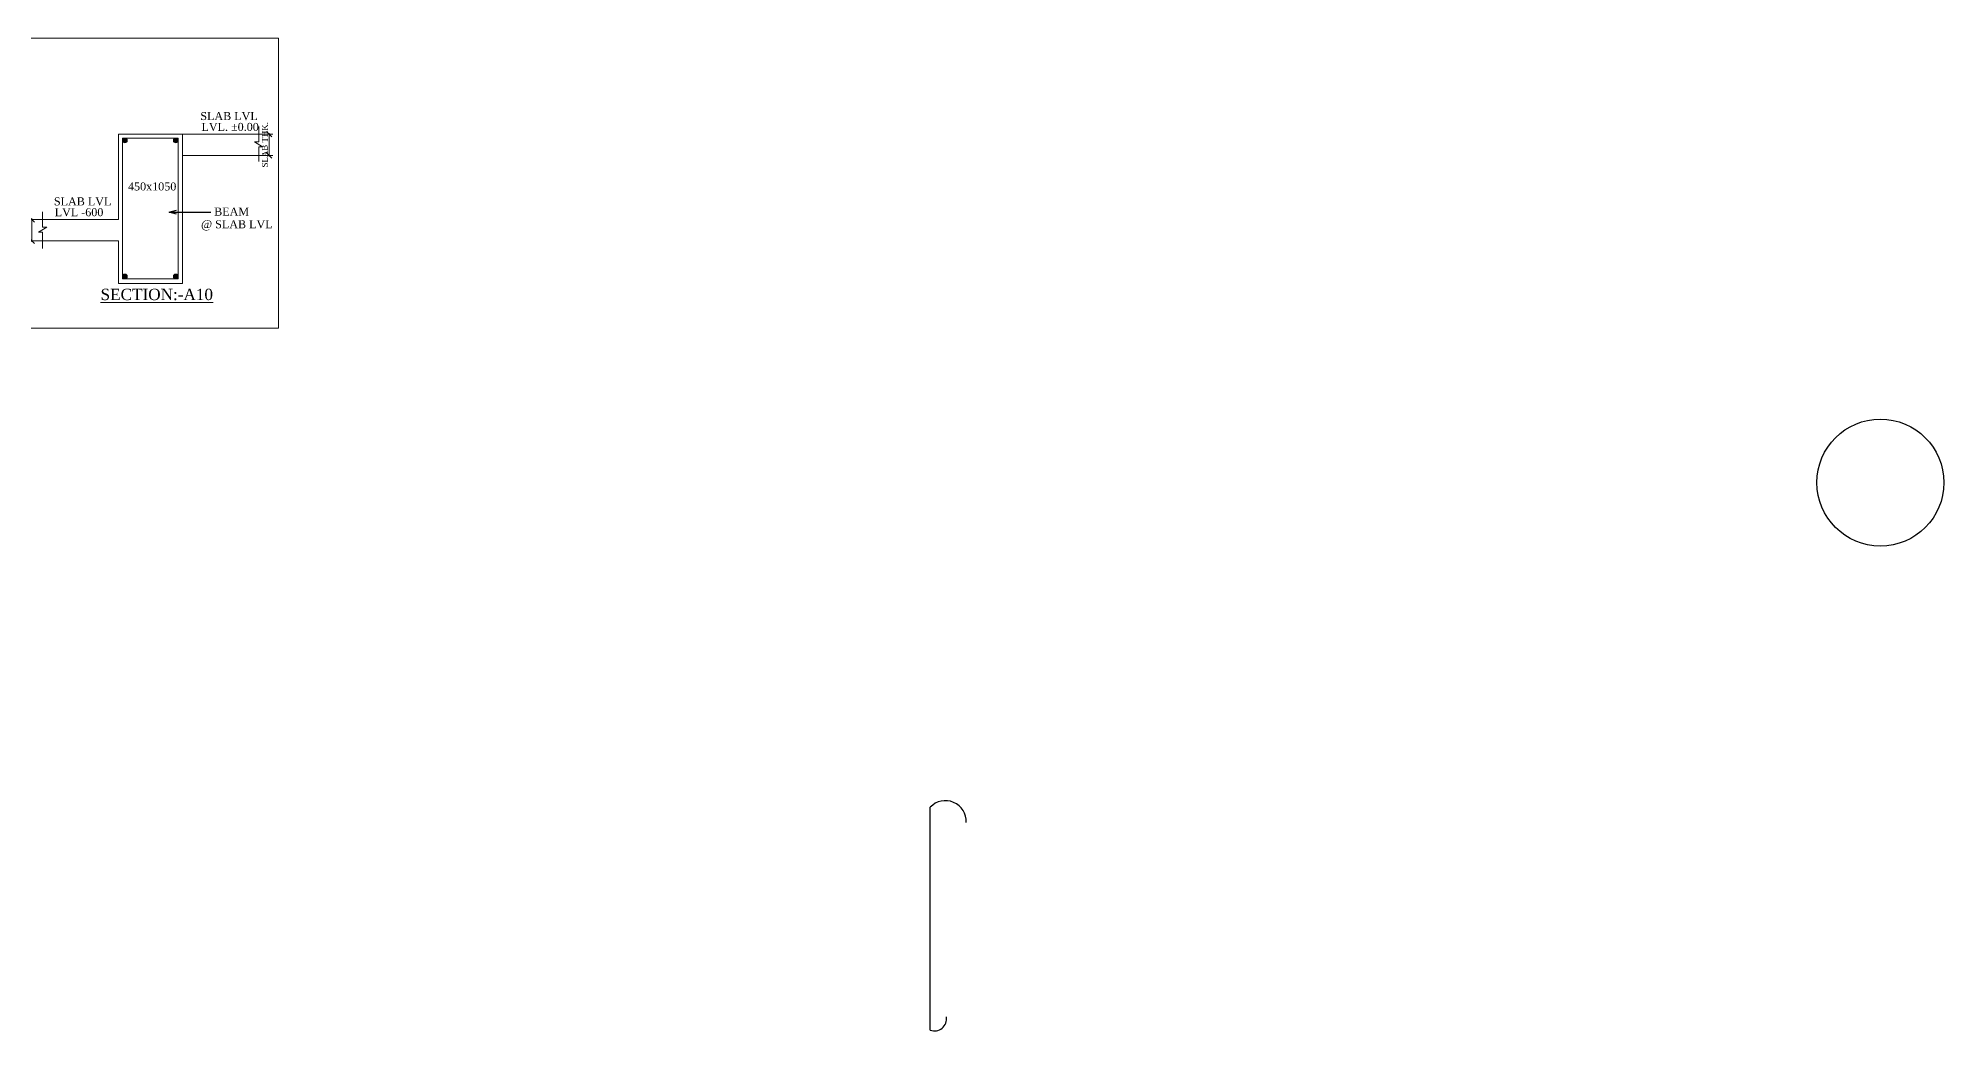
# Model space of a CAD drawing. Header units: millimetres. Extents: x 9781889 to 10654170, y -7852491 to -7608561.
# Drawn here: x 9966123 to 10019709, y -7852491 to -7824570 of the extents above; entities that cross this region are included whole.
import ezdxf

# ---------------------------------------------------------------- set-up
doc = ezdxf.new("R2010")
doc.units = ezdxf.units.MM
doc.header["$LTSCALE"] = 10
doc.header["$PDMODE"] = 3
for name, color, linetype, lineweight in [('S-CUT OUT LINE', 9, 'Continuous', 0), ('S-DIM L.S.', 7, 'Continuous', 0), ('S-SECTION MARK', 7, 'Continuous', 0), ('S-SHEET', 251, 'Continuous', 0), ('S-STEEL-1', 1, 'Continuous', 0), ('S-TEXT L.S. BEAM NO.', 30, 'Continuous', 0), ('S-TEXT. L.S.', 7, 'Continuous', 0)]:
    doc.layers.add(name, color=color, linetype=linetype, lineweight=lineweight)
doc.styles.get("Standard").update_dxf_attribs({"font": 'arial.ttf'})
doc.styles.add('TEXT', font='times.ttf')
doc.dimstyles.new('SETU_1', dxfattribs={"dimtxt": 200, "dimasz": 150, "dimexe": 100, "dimexo": 50, "dimgap": 35, "dimtad": 1, "dimdec": 0, "dimzin": 0, "dimdsep": 46, "dimtxsty": 'Standard', "dimblk": 'OBLIQUE', "dimcen": 150, "dimdle": 25, "dimclrd": 256, "dimclre": 7, "dimclrt": 256, "dimadec": 0, "dimazin": 0, "dimtfac": 1, "dimtdec": 0, "dimtofl": 0, "dimtmove": 1, "dimatfit": 3, "dimfxl": 1, "dimtolj": 1, "dimtzin": 0, "dimlwd": -1, "dimlwe": 5, "dimarcsym": 1})
doc.dimstyles.get("Standard").update_dxf_attribs({"dimtxt": 0.18, "dimasz": 0.18, "dimexe": 0.18, "dimexo": 0.0625, "dimgap": 0.09, "dimtad": 0, "dimtih": 1, "dimtoh": 1, "dimdec": 4, "dimzin": 0, "dimdsep": 46, "dimtxsty": 'Standard', "dimcen": 0.09, "dimadec": 0, "dimazin": 0, "dimtfac": 1, "dimtdec": 4, "dimtofl": 0, "dimtmove": 0, "dimatfit": 3, "dimfxl": 1, "dimtolj": 1, "dimtzin": 0, "dimarcsym": 0})

# ---------------------------------------------------------------- blocks, each defined once
blk = doc.blocks.new('_Oblique')
at = {"color": 0, "linetype": 'ByBlock', "lineweight": -2}
blk.add_line((-0.5, -0.5), (0.5, 0.5), dxfattribs=at)
blk = doc.blocks.new('*D1650')
at = {"layer": 'Defpoints', "color": 0, "transparency": 16777216}
for p in [(9965951, -7829670), (9966295, -7829670), (9966295, -7830270)]:
    blk.add_point(p, dxfattribs=at)
at = {"layer": 'S-DIM L.S.', "color": 7, "lineweight": 5, "transparency": 16777216}
for p, q in [((9966245, -7829670), (9965851, -7829670)), ((9966245, -7830270), (9965851, -7830270))]:
    blk.add_line(p, q, dxfattribs=at)
at = {"layer": 'S-DIM L.S.', "color": 7, "transparency": 16777216}
blk.add_line((9965951, -7830295), (9965951, -7829645), dxfattribs=at)
at = {"layer": 'S-DIM L.S.', "color": 7, "transparency": 16777216, "xscale": 150, "yscale": 150, "zscale": 150}
for p, rotation in [((9965951, -7829670), 90), ((9965951, -7830270), 270)]:
    blk.add_blockref('_Oblique', p, dxfattribs=dict(at, rotation=rotation))
at = {"layer": 'S-DIM L.S.', "color": 7, "transparency": 16777216, "insert": (9965831, -7829970), "char_height": 200, "attachment_point": 5, "rotation": 90, "style": 'TEXT'}
blk.add_mtext('\\A1;{\\A1;\\H0.82645x;SLAB THK.}', dxfattribs=at)
blk = doc.blocks.new('*D1651')
at = {"layer": 'Defpoints', "color": 0, "transparency": 16777216}
for p in [(9972277, -7827270), (9972621, -7827270), (9972277, -7827870)]:
    blk.add_point(p, dxfattribs=at)
at = {"layer": 'S-DIM L.S.', "color": 7, "lineweight": 5, "transparency": 16777216}
for p, q in [((9972327, -7827270), (9972721, -7827270)), ((9972327, -7827870), (9972721, -7827870))]:
    blk.add_line(p, q, dxfattribs=at)
at = {"layer": 'S-DIM L.S.', "color": 7, "transparency": 16777216}
blk.add_line((9972621, -7827895), (9972621, -7827245), dxfattribs=at)
at = {"layer": 'S-DIM L.S.', "color": 7, "transparency": 16777216, "xscale": 150, "yscale": 150, "zscale": 150}
for p, rotation in [((9972621, -7827270), 90), ((9972621, -7827870), 270)]:
    blk.add_blockref('_Oblique', p, dxfattribs=dict(at, rotation=rotation))
at = {"layer": 'S-DIM L.S.', "color": 7, "transparency": 16777216, "insert": (9972502, -7827570), "char_height": 200, "attachment_point": 5, "rotation": 90, "style": 'TEXT'}
blk.add_mtext('\\A1;{\\A1;\\H0.82645x;SLAB THK.}', dxfattribs=at)

msp = doc.modelspace()

# ---------------------------------------------------------------- hatches: boundary and pattern name
at = {"layer": 'S-STEEL-1'}
h = msp.add_hatch(color=250, dxfattribs=at)
edge = h.paths.add_edge_path()
edge.add_arc((9968563.5, -7827447.3), 66.6, 360, 720)
h = msp.add_hatch(color=250, dxfattribs=at)
edge = h.paths.add_edge_path()
edge.add_arc((9969995.1, -7827447.3), 66.6, 360, 720)
h = msp.add_hatch(color=250, dxfattribs=at)
edge = h.paths.add_edge_path()
edge.add_arc((9968563.5, -7831273.6), 66.6, 0, 360, ccw=False)
h = msp.add_hatch(color=250, dxfattribs=at)
edge = h.paths.add_edge_path()
edge.add_arc((9969995.1, -7831273.6), 66.6, 0, 360, ccw=False)

# ---------------------------------------------------------------- linework, layer by layer
at = {"color": 3}
msp.add_lwpolyline([(9991208.6, -7852471.9), (9991208.6, -7846199.2)], dxfattribs=at)
msp.add_circle((10017924.5, -7837069.7), 1784.7, dxfattribs=at)
for centre, radius, start, end in [((9991634.5, -7846602.8), 586.7, 357.15982, 136.54161), ((9991322.3, -7852145.4), 345.8, 250.80089, 7.57325)]:
    msp.add_arc(centre, radius, start, end, dxfattribs=at)
at = {"layer": 'S-CUT OUT LINE', "color": 5}
for p, q in [((9972327.4, -7827270), (9970186.2, -7827270)), ((9972327.4, -7827870), (9970186.2, -7827870)), ((9966244.9, -7829670), (9968386.2, -7829670)), ((9966244.9, -7830270), (9968386.2, -7830270)), ((9968386.2, -7831470), (9968386.2, -7830270)), ((9970186.2, -7831470), (9968386.2, -7831470))]:
    msp.add_line(p, q, dxfattribs=at)
for points in [[(9968386.2, -7829670), (9968386.2, -7827270), (9970186.2, -7827270), (9970186.2, -7831470)], [(9972327.4, -7827056.7), (9972327.4, -7827487.2), (9972203.8, -7827487.2), (9972435, -7827629.2), (9972327.4, -7827629.2), (9972327.4, -7828041.3)], [(9966244.9, -7829456.7), (9966244.9, -7829887.2), (9966368.6, -7829887.2), (9966137.3, -7830029.2), (9966244.9, -7830029.2), (9966244.9, -7830488.2)]]:
    msp.add_lwpolyline(points, dxfattribs=at)
at = {"layer": 'S-SHEET', "color": 8}
msp.add_lwpolyline([(9896647.5, -7824569.5), (9972885.1, -7824569.5), (9972885.1, -7832722.8), (9896647.5, -7832722.8)], close=True, dxfattribs=at)
at = {"layer": 'S-STEEL-1', "color": 250}
msp.add_lwpolyline([(9970061.7, -7827380.7), (9968496.9, -7827380.7), (9968496.9, -7831340.2), (9970061.7, -7831340.2)], close=True, dxfattribs=at)
for centre in [(9968563.5, -7827447.3), (9969995.1, -7827447.3), (9968563.5, -7831273.6), (9969995.1, -7831273.6)]:
    msp.add_circle(centre, 66.6, dxfattribs=at)

# ---------------------------------------------------------------- texts
at = {"layer": 'S-TEXT L.S. BEAM NO.', "linetype": 'ByBlock', "style": 'TEXT'}
msp.add_text('%%USECTION:-A10', height=319.275, dxfattribs=at).set_placement((9967879.5, -7831937.9, 0))
at = {"layer": 'S-TEXT. L.S.', "style": 'TEXT'}
for s, p in [('SLAB LVL', (9970683.9, -7826874.5, 0)), ('LVL. %%P0.00', (9970716.6, -7827179.2, 0)), ('450x1050', (9968650.3, -7828853.7)), ('SLAB LVL', (9966567.8, -7829274.5, 0)), ('LVL -600', (9966589.8, -7829579.2, 0)), ('BEAM', (9971072.8, -7829560.9)), ('@ SLAB LVL', (9970704.1, -7829917.5))]:
    msp.add_text(s, height=225, dxfattribs=at).set_placement(p)

# ---------------------------------------------------------------- dimensions: what is measured, and where the dimension line sits
at = {"layer": 'S-DIM L.S.', "color": 7}
for base, p1, p2, picture, middle in [((9972621.4, -7827270), (9972277.4, -7827870), (9972277.4, -7827270), '*D1651', (9972621.4, -7827570)), ((9965950.9, -7829670), (9966294.9, -7830270), (9966294.9, -7829670), '*D1650', (9965950.9, -7829970))]:
    dim = msp.add_linear_dim(base=base, p1=p1, p2=p2, angle=90, text='{\\A1;\\H0.82645x;SLAB THK.}', dimstyle='SETU_1', override={"dimtxsty": 'TEXT', "dimclrd": 7, "dimclrt": 7}, dxfattribs=at)
    dim.commit()
    dim.dimension.update_dxf_attribs({"geometry": picture, "text_midpoint": middle, "dimtype": 160})

# ---------------------------------------------------------------- leaders
at = {"layer": 'S-SECTION MARK'}
msp.add_leader([(9969811.3, -7829465), (9970980.1, -7829465)], dimstyle='Standard', override={"dimasz": 200, "dimclrd": 256, "dimldrblk": 'Open30', "dimfxl": 0.5}, dxfattribs=at)

doc.saveas('drawing.dxf')
